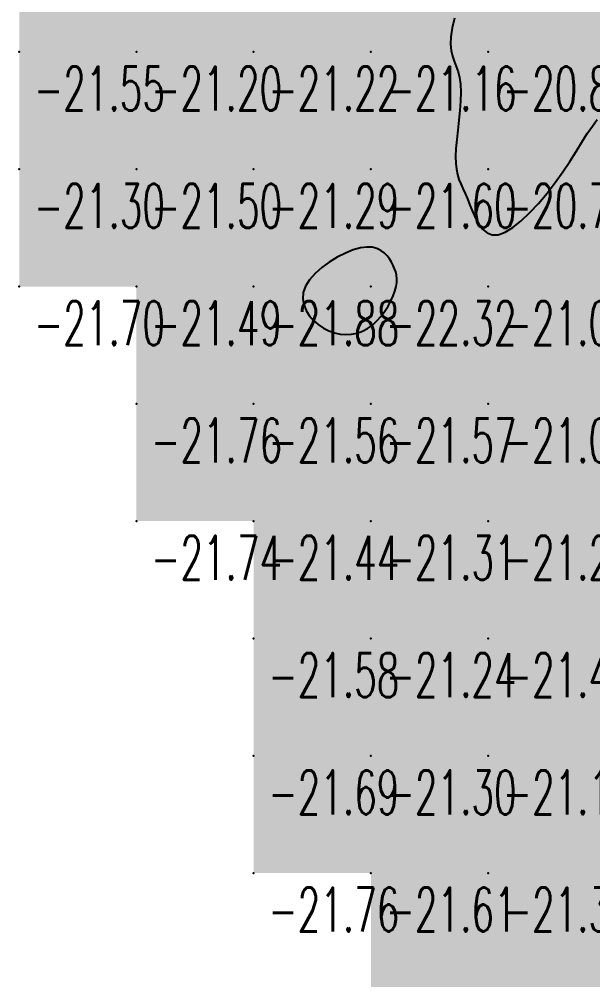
# Model space of a CAD drawing. Header units: millimetres. Extents: x 88261 to 90953, y 390274 to 392322.
# Drawn here: x 89290.2 to 89339.2, y 390618.1 to 390700 of the extents above; entities that cross this region are included whole.
import ezdxf
from ezdxf.enums import TextEntityAlignment as Align

# ---------------------------------------------------------------- set-up
doc = ezdxf.new("R2010")
doc.units = ezdxf.units.MM
doc.header["$LTSCALE"] = 25
for name, color, linetype in [('CN_03_00', 7, 'Continuous'), ('COTEAlt', 7, 'Continuous'), ('TN_COLORIAGE', 7, 'Continuous')]:
    doc.layers.add(name, color=color, linetype=linetype)
doc.styles.add('Simplex 1.0', font='Simplex.shx', dxfattribs={"width": 0.99, "height": 2.5})
doc.styles.get("Standard").update_dxf_attribs({"font": 'times.ttf'})

# ---------------------------------------------------------------- blocks, each defined once
blk = doc.blocks.new('COTE')
at = {"color": 0}
blk.add_point((0, 0), dxfattribs=at)
at = {"layer": 'COTEAlt'}
blk.add_attdef('ALT', text='', height=3.75, dxfattribs=at).set_placement((1.25, -1.25), align=Align.TOP_LEFT)

msp = doc.modelspace()

# ---------------------------------------------------------------- linework, layer by layer
at = {"layer": 'CN_03_00', "elevation": -21, "flags": 128}
msp.add_lwpolyline([(89327.386, 390700.124), (89327.195, 390699.287), (89327.083, 390698.539), (89327.06, 390697.903), (89327.114, 390697.36), (89327.225, 390696.882), (89327.371, 390696.441), (89327.532, 390696.009), (89327.689, 390695.556), (89327.82, 390695.056), (89327.907, 390694.479), (89327.933, 390693.805), (89327.908, 390693.053), (89327.846, 390692.248), (89327.761, 390691.415), (89327.667, 390690.581), (89327.58, 390689.772), (89327.512, 390689.012), (89327.479, 390688.33), (89327.492, 390687.741), (89327.548, 390687.234), (89327.641, 390686.786), (89327.768, 390686.378), (89327.921, 390685.987), (89328.096, 390685.592), (89328.287, 390685.172), (89328.489, 390684.707), (89328.699, 390684.183), (89328.924, 390683.629), (89329.173, 390683.079), (89329.457, 390682.569), (89329.785, 390682.136), (89330.166, 390681.814), (89330.609, 390681.641), (89331.126, 390681.65), (89331.72, 390681.869), (89332.378, 390682.276), (89333.082, 390682.843), (89333.812, 390683.538), (89334.551, 390684.332), (89335.28, 390685.195), (89335.981, 390686.096), (89336.636, 390687.006), (89337.23, 390687.896), (89337.768, 390688.748), (89338.261, 390689.547), (89338.717, 390690.278), (89339.147, 390690.924), (89339.558, 390691.469)], dxfattribs=at)
at = {"layer": 'CN_03_00', "elevation": -22, "flags": 128}
msp.add_lwpolyline([(89316.669, 390673.457), (89317.146, 390673.286), (89317.631, 390673.181), (89318.118, 390673.143), (89318.601, 390673.171), (89319.075, 390673.266), (89319.534, 390673.429), (89319.972, 390673.66), (89320.386, 390673.958), (89320.77, 390674.31), (89321.122, 390674.705), (89321.44, 390675.128), (89321.72, 390675.568), (89321.959, 390676.011), (89322.154, 390676.444), (89322.303, 390676.853), (89322.404, 390677.23), (89322.458, 390677.576), (89322.469, 390677.896), (89322.441, 390678.197), (89322.378, 390678.483), (89322.282, 390678.76), (89322.157, 390679.033), (89322.007, 390679.309), (89321.834, 390679.588), (89321.63, 390679.86), (89321.39, 390680.111), (89321.105, 390680.326), (89320.767, 390680.49), (89320.37, 390680.59), (89319.905, 390680.61), (89319.364, 390680.538), (89318.747, 390680.361), (89318.078, 390680.091), (89317.387, 390679.741), (89316.705, 390679.324), (89316.062, 390678.856), (89315.489, 390678.348), (89315.017, 390677.816), (89314.676, 390677.274), (89314.489, 390676.734), (89314.446, 390676.204), (89314.528, 390675.694), (89314.719, 390675.21), (89315, 390674.76), (89315.353, 390674.352), (89315.761, 390673.994), (89316.204, 390673.693), (89316.669, 390673.457)], close=True, dxfattribs=at)
at = {"layer": 'TN_COLORIAGE', "color": 233}
for points in [[(89290.249, 390697.239, -21.343), (89300.249, 390697.239, -21.343), (89300.249, 390707.239, -21.343)], [(89290.249, 390707.239, -21.343), (89290.249, 390697.239, -21.343), (89300.249, 390707.239, -21.343)], [(89300.249, 390697.239, -21.344), (89310.249, 390697.239, -21.344), (89310.249, 390707.239, -21.344)], [(89300.249, 390707.239, -21.344), (89300.249, 390697.239, -21.344), (89310.249, 390707.239, -21.344)], [(89310.249, 390707.239, -21.223), (89310.249, 390697.239, -21.223), (89320.249, 390707.239, -21.223)], [(89310.249, 390697.239, -21.223), (89320.249, 390697.239, -21.223), (89320.249, 390707.239, -21.223)], [(89320.249, 390707.239, -21), (89329.833, 390707.239, -21), (89320.249, 390697.239, -21), (89329.686, 390706.677, -21)], [(89326.051, 390697.239, -21.162), (89329.686, 390706.677, -21.162), (89320.249, 390697.239, -21.162)], [(89290.249, 390697.239, -21.198), (89290.249, 390687.239, -21.198), (89300.249, 390697.239, -21.198)], [(89290.249, 390687.239, -21.198), (89300.249, 390687.239, -21.198), (89300.249, 390697.239, -21.198)], [(89300.249, 390687.239, -21.217), (89310.249, 390687.239, -21.217), (89310.249, 390697.239, -21.217)], [(89300.249, 390697.239, -21.217), (89300.249, 390687.239, -21.217), (89310.249, 390697.239, -21.217)], [(89310.249, 390687.239, -21.162), (89320.249, 390687.239, -21.162), (89320.249, 390697.239, -21.162)], [(89310.249, 390697.239, -21.162), (89310.249, 390687.239, -21.162), (89320.249, 390697.239, -21.162)], [(89320.249, 390687.239, -21), (89328.608, 390695.598, -21), (89320.249, 390697.239, -21), (89326.051, 390697.239, -21)], [(89326.959, 390687.239, -21.599), (89328.608, 390695.598, -21.599), (89320.249, 390687.239, -21.599)], [(89337.329, 390687.239, -21.121), (89340.249, 390693.767, -21.121), (89340.249, 390687.239, -21.121)], [(89290.249, 390687.239, -21.495), (89290.249, 390677.239, -21.495), (89300.249, 390687.239, -21.495)], [(89290.249, 390677.239, -21.495), (89300.249, 390677.239, -21.495), (89300.249, 390687.239, -21.495)], [(89300.249, 390687.239, -21.291), (89300.249, 390677.239, -21.291), (89310.249, 390687.239, -21.291)], [(89300.249, 390677.239, -21.291), (89310.249, 390677.239, -21.291), (89310.249, 390687.239, -21.291)], [(89312.951, 390677.239, -21.599), (89320.249, 390681.689, -21.599), (89310.249, 390677.239, -21.599), (89320.249, 390687.239, -21.599)], [(89310.249, 390687.239, -21.599), (89310.249, 390677.239, -21.599), (89320.249, 390687.239, -21.599)], [(89320.249, 390681.689, -21), (89322.241, 390679.231, -21), (89320.249, 390687.239, -21), (89328.432, 390685.422, -21)], [(89328.432, 390685.422, -21.599), (89326.959, 390687.239, -21.599), (89320.249, 390687.239, -21.599)], [(89330.249, 390677.239, -21.121), (89340.249, 390677.239, -21.121), (89340.249, 390687.239, -21.121)], [(89340.249, 390687.239, -21), (89337.329, 390687.239, -21), (89330.249, 390677.239, -21), (89330.249, 390679.31, -21)], [(89322.833, 390677.239, -21), (89322.241, 390679.231, -21), (89330.249, 390677.239, -21), (89328.432, 390685.422, -21)], [(89328.432, 390685.422, -21.077), (89330.249, 390679.31, -21.077), (89330.249, 390677.239, -21.077)], [(89300.249, 390677.239, -21.881), (89300.249, 390667.239, -21.881), (89310.249, 390677.239, -21.881)], [(89300.249, 390667.239, -21.881), (89310.249, 390667.239, -21.881), (89310.249, 390677.239, -21.881)], [(89312.951, 390677.239, -21.563), (89316.007, 390672.997, -21.563), (89310.249, 390677.239, -21.563), (89310.249, 390667.239, -21.563)], [(89320.249, 390667.239, -21.077), (89330.249, 390667.239, -21.077), (89330.249, 390677.239, -21.077)], [(89320.249, 390672.931, -21.077), (89322.833, 390677.239, -21.077), (89320.249, 390667.239, -21.077), (89330.249, 390677.239, -21.077)], [(89330.249, 390667.239, -21.2), (89340.249, 390667.239, -21.2), (89340.249, 390677.239, -21.2)], [(89330.249, 390677.239, -21.2), (89330.249, 390667.239, -21.2), (89340.249, 390677.239, -21.2)], [(89320.249, 390672.931, -21.563), (89316.007, 390672.997, -21.563), (89320.249, 390667.239, -21.563), (89310.249, 390667.239, -21.563)], [(89300.249, 390667.239, -21.563), (89300.249, 390657.239, -21.563), (89310.249, 390667.239, -21.563)], [(89300.249, 390657.239, -21.563), (89310.249, 390657.239, -21.563), (89310.249, 390667.239, -21.563)], [(89310.249, 390667.239, -21.575), (89310.249, 390657.239, -21.575), (89320.249, 390667.239, -21.575)], [(89310.249, 390657.239, -21.575), (89320.249, 390657.239, -21.575), (89320.249, 390667.239, -21.575)], [(89320.249, 390657.239, -21.066), (89330.249, 390657.239, -21.066), (89330.249, 390667.239, -21.066)], [(89320.249, 390667.239, -21.066), (89320.249, 390657.239, -21.066), (89330.249, 390667.239, -21.066)], [(89330.249, 390657.239, -21.37), (89340.249, 390657.239, -21.37), (89340.249, 390667.239, -21.37)], [(89330.249, 390667.239, -21.37), (89330.249, 390657.239, -21.37), (89340.249, 390667.239, -21.37)], [(89310.249, 390657.239, -21.308), (89310.249, 390647.239, -21.308), (89320.249, 390657.239, -21.308)], [(89310.249, 390647.239, -21.308), (89320.249, 390647.239, -21.308), (89320.249, 390657.239, -21.308)], [(89320.249, 390647.239, -21.283), (89330.249, 390647.239, -21.283), (89330.249, 390657.239, -21.283)], [(89320.249, 390657.239, -21.283), (89320.249, 390647.239, -21.283), (89330.249, 390657.239, -21.283)], [(89330.249, 390647.239, -21.394), (89340.249, 390647.239, -21.394), (89340.249, 390657.239, -21.394)], [(89330.249, 390657.239, -21.394), (89330.249, 390647.239, -21.394), (89340.249, 390657.239, -21.394)], [(89310.249, 390637.239, -21.24), (89320.249, 390637.239, -21.24), (89320.249, 390647.239, -21.24)], [(89310.249, 390647.239, -21.24), (89310.249, 390637.239, -21.24), (89320.249, 390647.239, -21.24)], [(89320.249, 390637.239, -21.437), (89330.249, 390637.239, -21.437), (89330.249, 390647.239, -21.437)], [(89320.249, 390647.239, -21.437), (89320.249, 390637.239, -21.437), (89330.249, 390647.239, -21.437)], [(89330.249, 390637.239, -21.59), (89340.249, 390637.239, -21.59), (89340.249, 390647.239, -21.59)], [(89330.249, 390647.239, -21.59), (89330.249, 390637.239, -21.59), (89340.249, 390647.239, -21.59)], [(89310.249, 390637.239, -21.297), (89310.249, 390627.239, -21.297), (89320.249, 390637.239, -21.297)], [(89310.249, 390627.239, -21.297), (89320.249, 390627.239, -21.297), (89320.249, 390637.239, -21.297)], [(89320.249, 390637.239, -21.103), (89320.249, 390627.239, -21.103), (89330.249, 390637.239, -21.103)], [(89320.249, 390627.239, -21.103), (89330.249, 390627.239, -21.103), (89330.249, 390637.239, -21.103)], [(89330.249, 390627.239, -21.532), (89340.249, 390627.239, -21.532), (89340.249, 390637.239, -21.532)], [(89330.249, 390637.239, -21.532), (89330.249, 390627.239, -21.532), (89340.249, 390637.239, -21.532)], [(89320.249, 390617.239, -21.295), (89330.249, 390617.239, -21.295), (89330.249, 390627.239, -21.295)], [(89320.249, 390627.239, -21.295), (89320.249, 390617.239, -21.295), (89330.249, 390627.239, -21.295)], [(89330.249, 390617.239, -21.647), (89340.249, 390617.239, -21.647), (89340.249, 390627.239, -21.647)], [(89330.249, 390627.239, -21.647), (89330.249, 390617.239, -21.647), (89340.249, 390627.239, -21.647)]]:
    msp.add_solid(points, dxfattribs=at)
at = {"layer": 'TN_COLORIAGE', "color": 223}
for points in [[(89329.686, 390706.677, -20.882), (89326.051, 390697.239, -20.882), (89330.249, 390707.239, -20.882), (89330.249, 390697.239, -20.882)], [(89331.653, 390707.239, -20.882), (89336.898, 390703.888, -20.882), (89330.249, 390707.239, -20.882), (89330.249, 390697.239, -20.882)], [(89340.249, 390702.447, -20.882), (89336.898, 390703.888, -20.882), (89340.249, 390697.239, -20.882), (89330.249, 390697.239, -20.882)], [(89326.051, 390697.239, -20.882), (89328.608, 390695.598, -20.882), (89330.249, 390697.239, -20.882)], [(89328.608, 390695.598, -20.707), (89326.959, 390687.239, -20.707), (89330.249, 390697.239, -20.707), (89330.249, 390687.239, -20.707)], [(89340.249, 390693.767, -20.707), (89337.329, 390687.239, -20.707), (89340.249, 390697.239, -20.707), (89330.249, 390687.239, -20.707)], [(89330.249, 390697.239, -20.936), (89330.249, 390687.239, -20.936), (89340.249, 390697.239, -20.936)], [(89326.959, 390687.239, -20.707), (89328.432, 390685.422, -20.707), (89330.249, 390687.239, -20.707)], [(89330.249, 390679.31, -20.707), (89328.432, 390685.422, -20.707), (89330.249, 390687.239, -20.707)], [(89330.249, 390679.31, -20.707), (89337.329, 390687.239, -20.707), (89330.249, 390687.239, -20.707)]]:
    msp.add_solid(points, dxfattribs=at)
at = {"layer": 'TN_COLORIAGE', "color": 243}
for points in [[(89320.249, 390681.689, -22.322), (89312.951, 390677.239, -22.322), (89320.249, 390677.239, -22.322)], [(89322.241, 390679.231, -22.322), (89320.249, 390681.689, -22.322), (89320.249, 390677.239, -22.322)], [(89322.241, 390679.231, -22.322), (89322.833, 390677.239, -22.322), (89320.249, 390677.239, -22.322)], [(89316.007, 390672.997, -22.322), (89312.951, 390677.239, -22.322), (89320.249, 390677.239, -22.322)], [(89316.007, 390672.997, -22.322), (89320.249, 390672.931, -22.322), (89320.249, 390677.239, -22.322)], [(89322.833, 390677.239, -22.322), (89320.249, 390672.931, -22.322), (89320.249, 390677.239, -22.322)]]:
    msp.add_solid(points, dxfattribs=at)

# ---------------------------------------------------------------- block references
at = {"layer": 'COTEAlt'}
ref = msp.add_blockref('COTE', (89290.249, 390697.239), dxfattribs=at)
ref.add_attrib('ALT', '-21.55', dxfattribs={"height": 3.75, "style": 'Simplex 1.0', "width": 0.6}).set_placement((89291.499, 390695.989), align=Align.TOP_LEFT)
ref = msp.add_blockref('COTE', (89300.249, 390697.239), dxfattribs=at)
ref.add_attrib('ALT', '-21.20', dxfattribs={"height": 3.75, "style": 'Simplex 1.0', "width": 0.6}).set_placement((89301.499, 390695.989), align=Align.TOP_LEFT)
ref = msp.add_blockref('COTE', (89310.249, 390697.239), dxfattribs=at)
ref.add_attrib('ALT', '-21.22', dxfattribs={"height": 3.75, "style": 'Simplex 1.0', "width": 0.6}).set_placement((89311.499, 390695.989), align=Align.TOP_LEFT)
ref = msp.add_blockref('COTE', (89320.249, 390697.239), dxfattribs=at)
ref.add_attrib('ALT', '-21.16', dxfattribs={"height": 3.75, "style": 'Simplex 1.0', "width": 0.6}).set_placement((89321.499, 390695.989), align=Align.TOP_LEFT)
ref = msp.add_blockref('COTE', (89330.249, 390697.239), dxfattribs=at)
ref.add_attrib('ALT', '-20.88', dxfattribs={"height": 3.75, "style": 'Simplex 1.0', "width": 0.6}).set_placement((89331.499, 390695.989), align=Align.TOP_LEFT)
ref = msp.add_blockref('COTE', (89290.249, 390687.239), dxfattribs=at)
ref.add_attrib('ALT', '-21.30', dxfattribs={"height": 3.75, "style": 'Simplex 1.0', "width": 0.6}).set_placement((89291.499, 390685.989), align=Align.TOP_LEFT)
ref = msp.add_blockref('COTE', (89300.249, 390687.239), dxfattribs=at)
ref.add_attrib('ALT', '-21.50', dxfattribs={"height": 3.75, "style": 'Simplex 1.0', "width": 0.6}).set_placement((89301.499, 390685.989), align=Align.TOP_LEFT)
ref = msp.add_blockref('COTE', (89310.249, 390687.239), dxfattribs=at)
ref.add_attrib('ALT', '-21.29', dxfattribs={"height": 3.75, "style": 'Simplex 1.0', "width": 0.6}).set_placement((89311.499, 390685.989), align=Align.TOP_LEFT)
ref = msp.add_blockref('COTE', (89320.249, 390687.239), dxfattribs=at)
ref.add_attrib('ALT', '-21.60', dxfattribs={"height": 3.75, "style": 'Simplex 1.0', "width": 0.6}).set_placement((89321.499, 390685.989), align=Align.TOP_LEFT)
ref = msp.add_blockref('COTE', (89330.249, 390687.239), dxfattribs=at)
ref.add_attrib('ALT', '-20.71', dxfattribs={"height": 3.75, "style": 'Simplex 1.0', "width": 0.6}).set_placement((89331.499, 390685.989), align=Align.TOP_LEFT)
ref = msp.add_blockref('COTE', (89290.249, 390677.239), dxfattribs=at)
ref.add_attrib('ALT', '-21.70', dxfattribs={"height": 3.75, "style": 'Simplex 1.0', "width": 0.6}).set_placement((89291.499, 390675.989), align=Align.TOP_LEFT)
ref = msp.add_blockref('COTE', (89300.249, 390677.239), dxfattribs=at)
ref.add_attrib('ALT', '-21.49', dxfattribs={"height": 3.75, "style": 'Simplex 1.0', "width": 0.6}).set_placement((89301.499, 390675.989), align=Align.TOP_LEFT)
ref = msp.add_blockref('COTE', (89310.249, 390677.239), dxfattribs=at)
ref.add_attrib('ALT', '-21.88', dxfattribs={"height": 3.75, "style": 'Simplex 1.0', "width": 0.6}).set_placement((89311.499, 390675.989), align=Align.TOP_LEFT)
ref = msp.add_blockref('COTE', (89320.249, 390677.239), dxfattribs=at)
ref.add_attrib('ALT', '-22.32', dxfattribs={"height": 3.75, "style": 'Simplex 1.0', "width": 0.6}).set_placement((89321.499, 390675.989), align=Align.TOP_LEFT)
ref = msp.add_blockref('COTE', (89330.249, 390677.239), dxfattribs=at)
ref.add_attrib('ALT', '-21.08', dxfattribs={"height": 3.75, "style": 'Simplex 1.0', "width": 0.6}).set_placement((89331.499, 390675.989), align=Align.TOP_LEFT)
ref = msp.add_blockref('COTE', (89300.249, 390667.239), dxfattribs=at)
ref.add_attrib('ALT', '-21.76', dxfattribs={"height": 3.75, "style": 'Simplex 1.0', "width": 0.6}).set_placement((89301.499, 390665.989), align=Align.TOP_LEFT)
ref = msp.add_blockref('COTE', (89310.249, 390667.239), dxfattribs=at)
ref.add_attrib('ALT', '-21.56', dxfattribs={"height": 3.75, "style": 'Simplex 1.0', "width": 0.6}).set_placement((89311.499, 390665.989), align=Align.TOP_LEFT)
ref = msp.add_blockref('COTE', (89320.249, 390667.239), dxfattribs=at)
ref.add_attrib('ALT', '-21.57', dxfattribs={"height": 3.75, "style": 'Simplex 1.0', "width": 0.6}).set_placement((89321.499, 390665.989), align=Align.TOP_LEFT)
ref = msp.add_blockref('COTE', (89330.249, 390667.239), dxfattribs=at)
ref.add_attrib('ALT', '-21.07', dxfattribs={"height": 3.75, "style": 'Simplex 1.0', "width": 0.6}).set_placement((89331.499, 390665.989), align=Align.TOP_LEFT)
ref = msp.add_blockref('COTE', (89300.249, 390657.239), dxfattribs=at)
ref.add_attrib('ALT', '-21.74', dxfattribs={"height": 3.75, "style": 'Simplex 1.0', "width": 0.6}).set_placement((89301.499, 390655.989), align=Align.TOP_LEFT)
ref = msp.add_blockref('COTE', (89310.249, 390657.239), dxfattribs=at)
ref.add_attrib('ALT', '-21.44', dxfattribs={"height": 3.75, "style": 'Simplex 1.0', "width": 0.6}).set_placement((89311.499, 390655.989), align=Align.TOP_LEFT)
ref = msp.add_blockref('COTE', (89320.249, 390657.239), dxfattribs=at)
ref.add_attrib('ALT', '-21.31', dxfattribs={"height": 3.75, "style": 'Simplex 1.0', "width": 0.6}).set_placement((89321.499, 390655.989), align=Align.TOP_LEFT)
ref = msp.add_blockref('COTE', (89330.249, 390657.239), dxfattribs=at)
ref.add_attrib('ALT', '-21.28', dxfattribs={"height": 3.75, "style": 'Simplex 1.0', "width": 0.6}).set_placement((89331.499, 390655.989), align=Align.TOP_LEFT)
ref = msp.add_blockref('COTE', (89310.249, 390647.239), dxfattribs=at)
ref.add_attrib('ALT', '-21.58', dxfattribs={"height": 3.75, "style": 'Simplex 1.0', "width": 0.6}).set_placement((89311.499, 390645.989), align=Align.TOP_LEFT)
ref = msp.add_blockref('COTE', (89320.249, 390647.239), dxfattribs=at)
ref.add_attrib('ALT', '-21.24', dxfattribs={"height": 3.75, "style": 'Simplex 1.0', "width": 0.6}).set_placement((89321.499, 390645.989), align=Align.TOP_LEFT)
ref = msp.add_blockref('COTE', (89330.249, 390647.239), dxfattribs=at)
ref.add_attrib('ALT', '-21.44', dxfattribs={"height": 3.75, "style": 'Simplex 1.0', "width": 0.6}).set_placement((89331.499, 390645.989), align=Align.TOP_LEFT)
ref = msp.add_blockref('COTE', (89310.249, 390637.239), dxfattribs=at)
ref.add_attrib('ALT', '-21.69', dxfattribs={"height": 3.75, "style": 'Simplex 1.0', "width": 0.6}).set_placement((89311.499, 390635.989), align=Align.TOP_LEFT)
ref = msp.add_blockref('COTE', (89320.249, 390637.239), dxfattribs=at)
ref.add_attrib('ALT', '-21.30', dxfattribs={"height": 3.75, "style": 'Simplex 1.0', "width": 0.6}).set_placement((89321.499, 390635.989), align=Align.TOP_LEFT)
ref = msp.add_blockref('COTE', (89330.249, 390637.239), dxfattribs=at)
ref.add_attrib('ALT', '-21.10', dxfattribs={"height": 3.75, "style": 'Simplex 1.0', "width": 0.6}).set_placement((89331.499, 390635.989), align=Align.TOP_LEFT)
ref = msp.add_blockref('COTE', (89310.249, 390627.239), dxfattribs=at)
ref.add_attrib('ALT', '-21.76', dxfattribs={"height": 3.75, "style": 'Simplex 1.0', "width": 0.6}).set_placement((89311.499, 390625.989), align=Align.TOP_LEFT)
ref = msp.add_blockref('COTE', (89320.249, 390627.239), dxfattribs=at)
ref.add_attrib('ALT', '-21.61', dxfattribs={"height": 3.75, "style": 'Simplex 1.0', "width": 0.6}).set_placement((89321.499, 390625.989), align=Align.TOP_LEFT)
ref = msp.add_blockref('COTE', (89330.249, 390627.239), dxfattribs=at)
ref.add_attrib('ALT', '-21.30', dxfattribs={"height": 3.75, "style": 'Simplex 1.0', "width": 0.6}).set_placement((89331.499, 390625.989), align=Align.TOP_LEFT)

doc.saveas('drawing.dxf')
